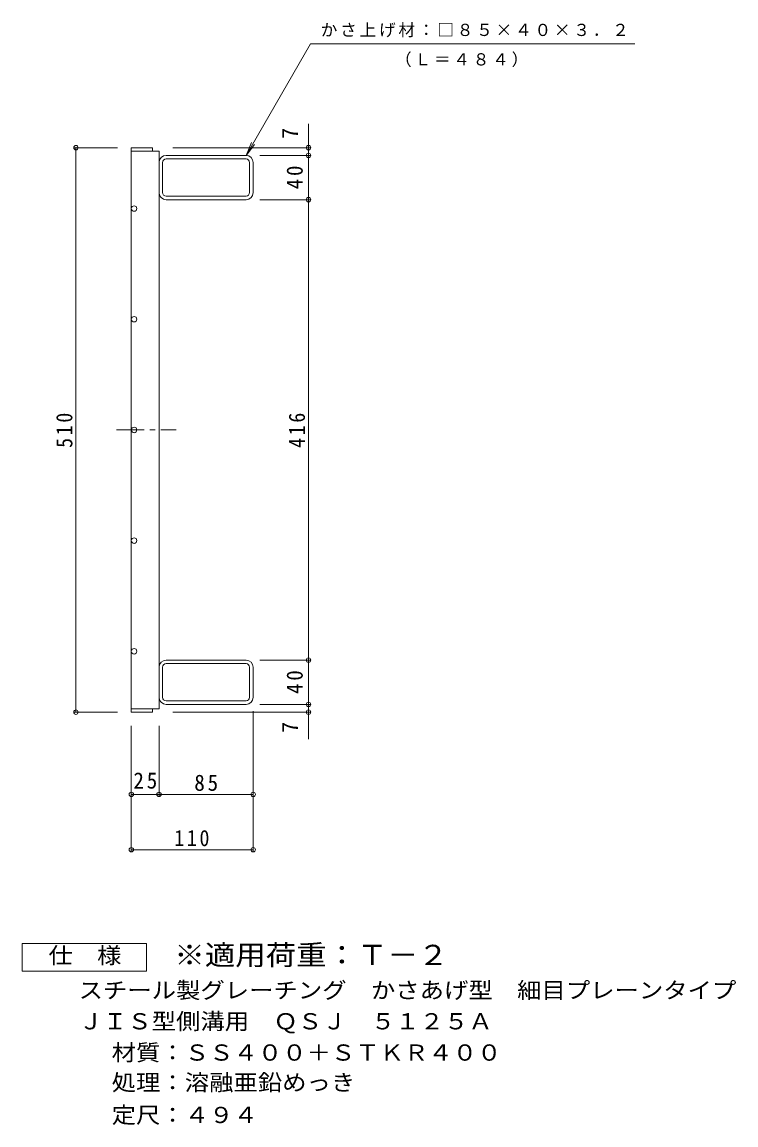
# Model space of a CAD drawing. Units: millimetres, scale not verified. Extents: x -677 to 892, y -689 to 555.
# Drawn here: x 247 to 892, y -504 to 492 of the extents above; entities that cross this region are included whole.
import ezdxf
from ezdxf.enums import TextEntityAlignment as Align

# ---------------------------------------------------------------- set-up
doc = ezdxf.new("R2010")
doc.units = ezdxf.units.MM
doc.header["$LTSCALE"] = 5
doc.header["$PDMODE"] = 32
doc.header["$PDSIZE"] = 4
doc.linetypes.add('CHAIN1', pattern=[8, 5, -1, 1, -1])
for name, color, linetype, lineweight in [('1-1_1-1ﾚｲﾔ', 2, 'Continuous', 9), ('1-2_1-2ﾚｲﾔ', 3, 'Continuous', 9), ('1-4_1-4ﾚｲﾔ', 7, 'Continuous', 9), ('1-5_1-5ﾚｲﾔ', 7, 'Continuous', 9), ('F-4_F-4ﾚｲﾔ', 2, 'Continuous', 9)]:
    doc.layers.add(name, color=color, linetype=linetype, lineweight=lineweight)
doc.layers.add('F-5_F-5ﾚｲﾔ', color=3, linetype='Continuous')
doc.styles.add('ＭＳ ゴシック', font='')
doc.styles.get('ＭＳ ゴシック').set_extended_font_data('MS Gothic')

msp = doc.modelspace()

# ---------------------------------------------------------------- linework, layer by layer
at = {"layer": '1-1_1-1ﾚｲﾔ'}
for p, q in [((449.546, 371.581), (377.346, 371.581)), ((374.146, 337.981), (374.146, 365.181)), ((449.546, 368.381), (377.346, 368.381)), ((452.746, 337.981), (452.746, 365.181)), ((455.946, 337.981), (455.946, 365.181)), ((377.346, 334.781), (449.546, 334.781)), ((449.546, 331.581), (377.346, 331.581)), ((449.546, -84.419), (377.346, -84.419)), ((377.346, -87.619), (449.546, -87.619)), ((374.146, -90.819), (374.146, -118.019)), ((452.746, -90.819), (452.746, -118.019)), ((455.946, -90.819), (455.946, -118.019)), ((449.546, -121.219), (377.346, -121.219)), ((449.546, -124.419), (377.346, -124.419))]:
    msp.add_line(p, q, dxfattribs=at)
for centre, radius, start, end in [((377.346, 365.181), 6.4, 90, 180), ((449.546, 365.181), 6.4, 0, 90), ((377.346, 365.181), 3.2, 90, 180), ((449.546, 365.181), 3.2, 0, 90), ((377.346, 337.981), 6.4, 180, 270), ((377.346, 337.981), 3.2, 180, 270), ((449.546, 337.981), 6.4, 270, 0), ((449.546, 337.981), 3.2, 270, 0), ((377.346, -90.819), 6.4, 90, 180), ((377.346, -90.819), 3.2, 90, 180), ((449.546, -90.819), 6.4, 0, 90), ((449.546, -90.819), 3.2, 0, 90), ((377.346, -118.019), 6.4, 180, 270), ((377.346, -118.019), 3.2, 180, 270), ((449.546, -118.019), 3.2, 270, 0), ((449.546, -118.019), 6.4, 270, 0)]:
    msp.add_arc(centre, radius, start, end, dxfattribs=at)
at = {"layer": '1-2_1-2ﾚｲﾔ'}
for p, q in [((345.946, 378.581), (345.946, -131.419)), ((345.946, 375.581), (370.946, 375.581)), ((364.946, -128.419), (364.946, -131.419)), ((345.946, -131.419), (364.946, -131.419))]:
    msp.add_line(p, q, dxfattribs=at)
at = {"layer": '1-2_1-2ﾚｲﾔ', "linetype": 'CHAIN1'}
msp.add_line((332.568, 123.581), (386.504, 123.581), dxfattribs=at)
at = {"layer": '1-2_1-2ﾚｲﾔ'}
for points in [[(345.946, 378.581), (364.946, 378.581), (364.946, 375.581)], [(345.946, -128.419), (370.946, -128.419), (370.946, 375.581)]]:
    msp.add_lwpolyline(points, dxfattribs=at)
for centre in [(348.446, 323.583), (348.446, 223.582), (348.446, 123.582), (348.446, 23.582), (348.446, -76.418)]:
    msp.add_circle(centre, 2.5, dxfattribs=at)
at = {"layer": '1-4_1-4ﾚｲﾔ'}
for p, q in [((505.946, 371.581), (505.946, 400.219)), ((333.446, 378.581), (294.446, 378.581)), ((295.946, -131.419), (295.946, 378.581)), ((383.446, 378.581), (507.446, 378.581)), ((462.046, 371.581), (507.446, 371.581)), ((505.946, 331.581), (505.946, 371.581)), ((462.046, 331.581), (507.446, 331.581)), ((505.946, -84.419), (505.946, 331.581)), ((505.946, -124.419), (505.946, -64.419)), ((462.046, -84.419), (507.446, -84.419)), ((462.046, -124.419), (507.446, -124.419)), ((505.946, -155.864), (505.946, -124.419)), ((333.446, -131.419), (294.446, -131.419)), ((383.446, -131.419), (507.446, -131.419)), ((455.946, -130.519), (455.946, -257.243)), ((345.946, -143.919), (345.946, -257.243)), ((370.946, -143.919), (370.946, -207.243)), ((345.946, -205.743), (370.946, -205.743)), ((370.946, -205.743), (455.946, -205.743)), ((345.946, -255.743), (455.946, -255.743))]:
    msp.add_line(p, q, dxfattribs=at)
for p in [(295.946, 378.581), (505.946, 378.581), (505.946, 371.581), (505.946, 331.581), (505.946, -84.419), (295.946, -131.419), (505.946, -124.419), (505.946, -131.419), (345.946, -205.743), (370.946, -205.743), (455.946, -205.743), (345.946, -255.743), (455.946, -255.743)]:
    msp.add_point(p, dxfattribs=at)
at = {"layer": '1-5_1-5ﾚｲﾔ'}
for p, q in [((449.546, 371.581), (507.707, 472.442)), ((507.707, 472.442), (800.621, 472.442)), ((449.546, 371.581), (454.329, 383.13)), ((449.546, 371.581), (457.155, 381.498))]:
    msp.add_line(p, q, dxfattribs=at)
at = {"layer": 'F-4_F-4ﾚｲﾔ'}
msp.add_lwpolyline([(247.297, -365.473), (247.297, -340.473), (359.797, -340.473), (359.797, -365.473)], close=True, dxfattribs=at)

# ---------------------------------------------------------------- texts
at = {"layer": '1-4_1-4ﾚｲﾔ', "color": 2, "style": 'ＭＳ ゴシック'}
for p in [(500.946, 386.597), (500.946, -150.127)]:
    msp.add_text('7', height=14.66, rotation=90, dxfattribs=at).set_placement(p, align=Align.BOTTOM_LEFT)
at = {"layer": '1-4_1-4ﾚｲﾔ', "color": 2, "char_height": 14.66, "attachment_point": 7, "rotation": 90, "style": 'ＭＳ ゴシック'}
for s, insert in [('\\T1.27;\\W0.95;40', (500.946, 340.957)), ('\\T1.27;\\W0.9;510', (292.946, 107.331)), ('\\T1.27;\\W0.9;416', (502.946, 107.331)), ('\\T1.27;\\W0.95;40', (500.946, -115.044))]:
    msp.add_mtext(s, dxfattribs=dict(at, insert=insert))
at = {"layer": '1-4_1-4ﾚｲﾔ', "color": 2, "char_height": 14.66, "attachment_point": 7, "style": 'ＭＳ ゴシック'}
for s, insert in [('\\T1.27;\\W0.95;25', (347.821, -200.743)), ('\\T1.27;\\W0.95;85', (402.821, -202.743)), ('\\T1.27;\\W0.9;110', (384.696, -252.743))]:
    msp.add_mtext(s, dxfattribs=dict(at, insert=insert))
at = {"layer": '1-5_1-5ﾚｲﾔ', "char_height": 11, "attachment_point": 7, "style": 'ＭＳ ゴシック'}
for s, insert in [('\\T1.17;かさ上げ材：□８５×４０×３．２', (516.953, 478.301)), ('\\T1.17;（Ｌ＝４８４）', (584.058, 451.446))]:
    msp.add_mtext(s, dxfattribs=dict(at, insert=insert))
at = {"layer": 'F-4_F-4ﾚｲﾔ', "style": 'ＭＳ ゴシック', "width": 1.1}
for s, p in [('仕\u3000様', (271.047, -362.973)), ('スチール製グレーチング\u3000かさあげ型\u3000細目プレーンタイプ', (298.342, -394.433)), ('ＪＩＳ型側溝用\u3000ＱＳＪ\u3000５１２５Ａ', (298.342, -422.482)), ('材質：ＳＳ４００＋ＳＴＫＲ４００', (328.198, -450.712)), ('処理：溶融亜鉛めっき', (328.198, -477.751)), ('定尺：４９４', (328.197, -507.108))]:
    msp.add_text(s, height=14.66, dxfattribs=at).set_placement(p, align=Align.BOTTOM_LEFT)
at = {"layer": 'F-5_F-5ﾚｲﾔ', "style": 'ＭＳ ゴシック', "width": 1.1}
msp.add_text('※適用荷重：Ｔ－２', height=18.33, dxfattribs=at).set_placement((384.797, -365.473), align=Align.BOTTOM_LEFT)

doc.saveas('drawing.dxf')
